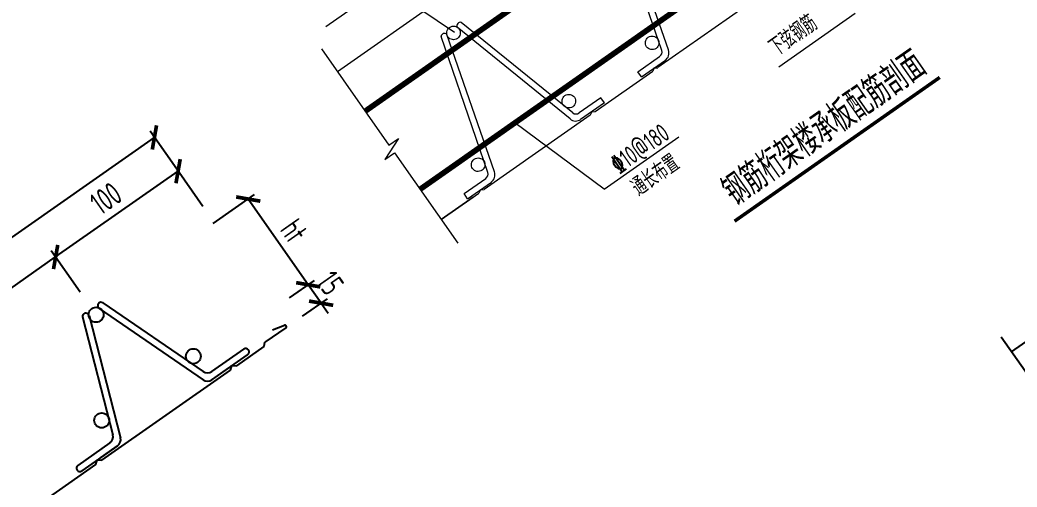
# Model space of a CAD drawing. Header units: millimetres. Extents: x 1089227 to 13101469, y 618865 to 10240562.
# Drawn here: x 2901271 to 2917541, y 4914161 to 4921778 of the extents above; entities that cross this region are included whole.
import ezdxf

# ---------------------------------------------------------------- set-up
doc = ezdxf.new("R2010")
doc.units = ezdxf.units.MM
doc.header["$LTSCALE"] = 1000
doc.header["$PDMODE"] = 3
doc.header["$PDSIZE"] = 200
doc.linetypes.add('242527283031F$0$DASHED2', pattern=[0.375, 0.25, -0.125])
doc.layers.get('0').update_dxf_attribs({"linetype": 'CONTINUOUS'})
doc.layers.get('Defpoints').update_dxf_attribs({"linetype": 'CONTINUOUS'})
for name, color, linetype in [('242527283031F$0$0b-标字', 7, 'CONTINUOUS'), ('DIM', 3, 'CONTINUOUS'), ('排板编号', 2, 'CONTINUOUS'), ('文字', 7, 'CONTINUOUS'), ('钢筋桁架', 53, 'CONTINUOUS')]:
    doc.layers.add(name, color=color, linetype=linetype)
doc.layers.add('242527283031F$0$0b-楼承板', color=36, linetype='CONTINUOUS', lineweight=13)
doc.layers.add('楼承板', color=7, linetype='CONTINUOUS', lineweight=13)
doc.styles.add('S-TEXT', font='tssdeng.shx', dxfattribs={"width": 0.7, "bigfont": 'tssdchn.shx'})
doc.styles.add('TSSD', font='tssdeng.shx', dxfattribs={"bigfont": 'hztxt.shx'})
doc.dimstyles.new('S-150', dxfattribs={"dimscale": 100, "dimtxt": 3.75, "dimasz": 2, "dimexe": 1.25, "dimexo": 3, "dimgap": 1.25, "dimtad": 1, "dimdec": 0, "dimzin": 0, "dimdsep": 46, "dimtxsty": 'S-TEXT', "dimblk1": 'ARCHTICK', "dimblk2": 'ARCHTICK', "dimsah": 1, "dimcen": 0.09, "dimclrt": 7, "dimadec": 0, "dimazin": 0, "dimtfac": 1, "dimtdec": 0, "dimtix": 1, "dimtmove": 2, "dimatfit": 0, "dimfxl": 0, "dimtolj": 1, "dimtzin": 0, "dimarcsym": 0})

# ---------------------------------------------------------------- blocks, each defined once
blk = doc.blocks.new('支座钢筋')
at = {"layer": 'DIM'}
blk.add_line((1838325.114, 11748.471), (1838325.114, 6241.53), dxfattribs=at)
at = {"layer": '钢筋桁架'}
blk.add_line((1838321.564, 11303.068), (1839571.069, 11303.068), dxfattribs=at)
blk = doc.blocks.new('_ArchTick')
at = {"color": 0, "linetype": 'ByBlock', "const_width": 0.3}
blk.add_lwpolyline([(-0.707, -0.707), (0.707, 0.707)], dxfattribs=at)
blk = doc.blocks.new('*D2441')
at = {"layer": 'Defpoints', "color": 0, "transparency": 16777216}
for p in [(2903465, 4919862), (2904511, 4918369), (2893001, 4910308)]:
    blk.add_point(p, dxfattribs=at)
at = {"layer": 'DIM', "color": 0, "lineweight": -2, "transparency": 16777216}
for p, q in [((2903867, 4919289), (2903394, 4919964)), ((2891956, 4911801), (2903465, 4919862)), ((2892357, 4911228), (2891884, 4911904))]:
    blk.add_line(p, q, dxfattribs=at)
at = {"layer": 'DIM', "color": 0, "lineweight": -2, "transparency": 16777216, "xscale": 200, "yscale": 200, "zscale": 200}
for p, rotation in [((2903465, 4919862), 35.00532206532505), ((2891956, 4911801), 215.0053220653251)]:
    blk.add_blockref('_ArchTick', p, dxfattribs=dict(at, rotation=rotation))
at = {"layer": 'DIM', "color": 7, "transparency": 16777216, "insert": (2897531, 4916088), "char_height": 375, "attachment_point": 5, "rotation": 35.0053, "style": 'S-TEXT'}
blk.add_mtext('\\A1;576', dxfattribs=at)
blk = doc.blocks.new('*D2442')
at = {"layer": 'Defpoints', "color": 0, "transparency": 16777216}
for p in [(2901853, 4917912), (2902513, 4916970), (2898756, 4914339)]:
    blk.add_point(p, dxfattribs=at)
at = {"layer": 'DIM', "color": 0, "lineweight": -2, "transparency": 16777216}
for p, q in [((2902255, 4917338), (2901781, 4918014)), ((2898096, 4915281), (2901853, 4917912)), ((2898498, 4914707), (2898025, 4915383))]:
    blk.add_line(p, q, dxfattribs=at)
at = {"layer": 'DIM', "color": 0, "lineweight": -2, "transparency": 16777216, "xscale": 200, "yscale": 200, "zscale": 200}
for p, rotation in [((2901853, 4917912), 35.00532205029942), ((2898096, 4915281), 215.0053220502994)]:
    blk.add_blockref('_ArchTick', p, dxfattribs=dict(at, rotation=rotation))
at = {"layer": 'DIM', "color": 7, "transparency": 16777216, "insert": (2899795, 4916852), "char_height": 375, "attachment_point": 5, "rotation": 35.0053, "style": 'S-TEXT'}
blk.add_mtext('\\A1;188', dxfattribs=at)
blk = doc.blocks.new('*D2445')
at = {"layer": 'Defpoints', "color": 0, "transparency": 16777216}
for p in [(2904996, 4918857), (2903406, 4917744), (2905424, 4917073)]:
    blk.add_point(p, dxfattribs=at)
at = {"layer": 'DIM', "color": 0, "lineweight": -2, "transparency": 16777216}
for p, q in [((2904422, 4918456), (2905098, 4918929)), ((2905975, 4917459), (2904996, 4918857)), ((2905670, 4917245), (2906078, 4917530))]:
    blk.add_line(p, q, dxfattribs=at)
at = {"layer": 'DIM', "color": 0, "lineweight": -2, "transparency": 16777216, "xscale": 200, "yscale": 200, "zscale": 200}
for p, rotation in [((2904996, 4918857), 125.0053220874586), ((2905975, 4917459), 305.0053220874586)]:
    blk.add_blockref('_ArchTick', p, dxfattribs=dict(at, rotation=rotation))
at = {"layer": 'DIM', "color": 7, "transparency": 16777216, "insert": (2905741, 4918337), "char_height": 375, "attachment_point": 5, "rotation": 305.0053, "style": 'S-TEXT'}
blk.add_mtext('\\A1;ht', dxfattribs=at)
blk = doc.blocks.new('*D2446')
at = {"layer": 'Defpoints', "color": 0, "transparency": 16777216}
for p in [(2903851, 4919311), (2904511, 4918369), (2902513, 4916970)]:
    blk.add_point(p, dxfattribs=at)
at = {"layer": 'DIM', "color": 0, "lineweight": -2, "transparency": 16777216}
for p, q in [((2901853, 4917912), (2903851, 4919311)), ((2904253, 4918738), (2903780, 4919413)), ((2902255, 4917338), (2901781, 4918014))]:
    blk.add_line(p, q, dxfattribs=at)
at = {"layer": 'DIM', "color": 0, "lineweight": -2, "transparency": 16777216, "xscale": 200, "yscale": 200, "zscale": 200}
for p, rotation in [((2903851, 4919311), 35.00532205029942), ((2901853, 4917912), 215.0053220502994)]:
    blk.add_blockref('_ArchTick', p, dxfattribs=dict(at, rotation=rotation))
at = {"layer": 'DIM', "color": 7, "transparency": 16777216, "insert": (2902673, 4918867), "char_height": 375, "attachment_point": 5, "rotation": 35.0053, "style": 'S-TEXT'}
blk.add_mtext('\\A1;100', dxfattribs=at)
blk = doc.blocks.new('*D2447')
at = {"layer": 'Defpoints', "color": 0, "transparency": 16777216}
for p in [(2905975, 4917459), (2905424, 4917073), (2905634, 4916773)]:
    blk.add_point(p, dxfattribs=at)
at = {"layer": 'DIM', "color": 0, "lineweight": -2, "transparency": 16777216}
for p, q in [((2905670, 4917245), (2906078, 4917530)), ((2905975, 4917459), (2905861, 4917622)), ((2906185, 4917159), (2905975, 4917459)), ((2905880, 4916945), (2906288, 4917231)), ((2906185, 4917159), (2906300, 4916995))]:
    blk.add_line(p, q, dxfattribs=at)
at = {"layer": 'DIM', "color": 0, "lineweight": -2, "transparency": 16777216, "xscale": 200, "yscale": 200, "zscale": 200}
for p, rotation in [((2905975, 4917459), 305.0053220652915), ((2906185, 4917159), 125.0053220652915)]:
    blk.add_blockref('_ArchTick', p, dxfattribs=dict(at, rotation=rotation))
at = {"layer": 'DIM', "color": 7, "transparency": 16777216, "insert": (2906336, 4917488), "char_height": 375, "attachment_point": 5, "rotation": 305.0053, "style": 'S-TEXT'}
blk.add_mtext('\\A1;15', dxfattribs=at)

msp = doc.modelspace()

# ---------------------------------------------------------------- linework, layer by layer
at = {"layer": '242527283031F$0$0b-楼承板', "color": 0, "linetype": '242527283031F$0$DASHED2', "ltscale": 0.05, "const_width": 92.16}
for points in [[(2915591.657, 4926374.127), (2906905.145, 4920290.564)], [(2916486.587, 4925099.629), (2907798.505, 4919014.966)]]:
    msp.add_lwpolyline(points, dxfattribs=at)
at = {"layer": 'DIM', "ltscale": 1000, "const_width": 56.7}
msp.add_lwpolyline([(2916279.128, 4920840.592), (2912931.248, 4918495.917)], dxfattribs=at)
at = {"layer": '排板编号', "color": 7}
for p, q in [((2902621.181, 4917166.919), (2904261.37, 4916042.233)), ((2902561.8, 4917074.527), (2904262.031, 4915908.67)), ((2902290.36, 4916935.23), (2902786.599, 4915009.383)), ((2902397.485, 4916959.45), (2902911.89, 4914963.104)), ((2905608.569, 4916759.44), (2905268.869, 4916521.533)), ((2905389.38, 4916725.066), (2905585.658, 4916802.131)), ((2905256.893, 4916453.579), (2905268.869, 4916521.533)), ((2904400.324, 4916042.92), (2904923.192, 4916409.108)), ((2904807.291, 4916138.702), (2905256.893, 4916453.579)), ((2904400.985, 4915909.357), (2904986.168, 4916319.188)), ((2902609.233, 4914599.301), (2904707.379, 4916068.729)), ((2904400.985, 4915909.357), (2904681.437, 4916105.771)), ((2904707.379, 4916068.729), (2904729.346, 4916143.68)), ((2904707.379, 4916068.729), (2904729.346, 4916143.68)), ((2904729.346, 4916143.68), (2904807.291, 4916138.702)), ((2904729.346, 4916143.68), (2904807.291, 4916138.702)), ((2902738.453, 4914879.035), (2902215.585, 4914512.846)), ((2902863.743, 4914832.756), (2902278.56, 4914422.926)), ((2902583.291, 4914636.343), (2902863.743, 4914832.756)), ((2902509.321, 4914529.328), (2902531.288, 4914604.279)), ((2902509.321, 4914529.328), (2902531.288, 4914604.279)), ((2902531.288, 4914604.279), (2902609.233, 4914599.301)), ((2902531.288, 4914604.279), (2902609.233, 4914599.301)), ((2901050.611, 4913507.726), (2902509.321, 4914529.328))]:
    msp.add_line(p, q, dxfattribs=at)
for centre in [(2902512.8, 4916969.644), (2904099.806, 4916294.095), (2902605.14, 4915247.312)]:
    msp.add_circle(centre, 121.978, dxfattribs=at)
for centre, radius, start, end in [((2902594.467, 4917118.969), 54.89, 55.1225135, 233.6784227), ((2902344.554, 4916943.943), 54.89, 16.3322215, 194.8881306), ((2905594.574, 4916779.423), 24.396, 305.0053221, 111.4364823), ((2904954.68, 4916364.148), 54.89, 305.0053221, 125.0053221), ((2904330.352, 4916142.832), 121.978, 235.5613606, 305.0053221), ((2904331.012, 4916009.269), 121.978, 235.5613606, 305.0053221), ((2902668.48, 4914978.946), 121.978, 305.0053221, 14.4492835), ((2902793.771, 4914932.668), 121.978, 305.0053221, 14.4492835), ((2902247.073, 4914467.886), 54.89, 125.0053221, 305.0053221)]:
    msp.add_arc(centre, radius, start, end, dxfattribs=at)
at = {"layer": '楼承板'}
for p, q in [((2906452.013, 4920937.576), (2915140.095, 4927022.239)), ((2911850.741, 4921288.415), (2911075.579, 4923528.877)), ((2911746.105, 4921280.439), (2910979.92, 4923495.316)), ((2906264.234, 4921670.902), (2907232.341, 4922348.912)), ((2907232.341, 4922348.912), (2908363.972, 4921579.022)), ((2913414.274, 4922213.122), (2911681.548, 4920999.615)), ((2913651.023, 4921011.669), (2914900.973, 4921887.066)), ((2910289.685, 4920260.442), (2908470.158, 4921737.615)), ((2910246.421, 4920164.836), (2908405.918, 4921659.191)), ((2908907.75, 4919292.61), (2908141.566, 4921507.486)), ((2909012.386, 4919300.585), (2908237.225, 4921541.048)), ((2906192.413, 4921308.25), (2907292.511, 4919737.458)), ((2911355.215, 4920932.962), (2911708.861, 4921180.838)), ((2911413.37, 4920849.925), (2911802.118, 4921122.184)), ((2910659.057, 4920283.518), (2911598.151, 4920941.208)), ((2911413.37, 4920849.925), (2911355.215, 4920932.962)), ((2911621.804, 4920995.902), (2911598.151, 4920941.208)), ((2911621.804, 4920995.902), (2911681.289, 4920999.433)), ((2910749.853, 4920508.999), (2910396.018, 4920261.394)), ((2910808.008, 4920425.962), (2910419.259, 4920153.704)), ((2910808.008, 4920425.962), (2910749.853, 4920508.999)), ((2910599.573, 4920279.986), (2910575.92, 4920225.293)), ((2910599.573, 4920279.986), (2910659.057, 4920283.518)), ((2910575.92, 4920225.293), (2908843.194, 4919011.785)), ((2910805.257, 4919018.648), (2909347.159, 4920099.559)), ((2907447.521, 4919846.018), (2907223.171, 4919501.245)), ((2907292.511, 4919737.458), (2907447.521, 4919846.018)), ((2910805.257, 4919018.648), (2912020.974, 4919870.07)), ((2907223.171, 4919501.245), (2907382.221, 4919612.635)), ((2907382.221, 4919612.635), (2908415.028, 4918137.924)), ((2908516.861, 4918945.132), (2908870.507, 4919193.008)), ((2908575.016, 4918862.095), (2908963.764, 4919134.354)), ((2908783.45, 4919008.072), (2908759.797, 4918953.378)), ((2908783.45, 4919008.072), (2908842.935, 4919011.603)), ((2908145.32, 4918523.032), (2908759.797, 4918953.378)), ((2908145.32, 4918523.032), (2908665.294, 4918887.194)), ((2908665.294, 4918887.194), (2908145.32, 4918523.032)), ((2908575.016, 4918862.095), (2908516.861, 4918945.132))]:
    msp.add_line(p, q, dxfattribs=at)
for centre, major_axis, ratio, start_param, end_param in [((2908456.515, 4921683.267), (9.725, 55.183), 1, 6.211668466, 8.472564797), ((2908197.303, 4921501.729), (-55.183, 9.725), 1, 4.093805818, 6.354702148), ((2908345.438, 4921566.042), (-90.845, -63.069), 0.999999999, 3.145694459, 9.428879766), ((2911585.953, 4921405.223), (-90.845, -63.069), 0.999999999, 3.145694459, 9.428879766), ((2911651.851, 4921258.919), (16.779, 95.212), 1, 3.946696806, 5.111301868), ((2911718.69, 4921236.813), (-139.623, 24.606), 1, 2.338005386, 3.68856247), ((2910227.166, 4920453.603), (-90.845, -63.069), 0.999999999, 3.145694459, 9.428879766), ((2910342.129, 4920341.661), (-95.212, 16.779), 1, 1.171883439, 2.336488502), ((2910340.055, 4920271.291), (-139.623, 24.606), 1, 1.02382651, 2.374383594), ((2908747.599, 4919417.393), (-90.845, -63.069), 0.999999999, 3.145694459, 9.428879766), ((2908813.497, 4919271.09), (16.779, 95.212), 1, 3.946696806, 5.111301868), ((2908880.336, 4919248.983), (-139.623, 24.606), 1, 2.338005386, 3.68856247)]:
    msp.add_ellipse(centre, major_axis=major_axis, ratio=ratio, start_param=start_param, end_param=end_param, dxfattribs=at)

# ---------------------------------------------------------------- block references
at = {"xscale": 0.6666666666666665, "yscale": 0.6666666666666665, "zscale": 0.6666666666666665, "rotation": 35.00532206532387}
msp.add_blockref('支座钢筋', (1917929.662, 4207154.878), dxfattribs=at)

# ---------------------------------------------------------------- texts
at = {"layer": '242527283031F$0$0b-标字', "style": 'TSSD', "width": 0.7}
msp.add_text('钢筋桁架楼承板配筋剖面', height=500, rotation=35.0053221, dxfattribs=at).set_placement((2912955.536, 4918711.73))
at = {"layer": '文字', "style": 'TSSD', "width": 0.7}
for s, p in [('下弦钢筋', (2913626.453, 4921167.163)), ('%%13210@180', (2911043.172, 4919259.332)), ('通长布置', (2911376.705, 4918886.967))]:
    msp.add_text(s, height=300, rotation=35.0053221, dxfattribs=at).set_placement(p)

# ---------------------------------------------------------------- dimensions: what is measured, and where the dimension line sits
at = {"layer": 'DIM'}
for p1, p2, distance, text, picture, middle in [((2893001.205, 4910308.237), (2904511.034, 4918369.099), 1822.746, '576', '*D2441', (2897531.231, 4916087.645)), ((2905633.981, 4916772.881), (2905424.063, 4917072.617), -672.965, '15', '*D2447', (2906336.215, 4917488.063))]:
    dim = msp.add_aligned_dim(p1=p1, p2=p2, distance=distance, text=text, dimstyle='S-150', dxfattribs=at)
    dim.commit()
    dim.dimension.update_dxf_attribs({"geometry": picture, "text_midpoint": middle})
for base, p1, p2, angle, text, picture, middle in [((2903851.319, 4919311.084), (2902512.8, 4916969.644), (2904511.034, 4918369.099), 35.0053221, '100', '*D2446', (2902672.935, 4918867.325)), ((2904995.669, 4918857.428), (2905424.063, 4917072.617), (2903406.056, 4917744.149), 125.0053221, 'ht', '*D2445', (2905741.447, 4918337.313)), ((2901853.085, 4917911.629), (2898756.12, 4914338.668), (2902512.8, 4916969.644), 35.0053221, '188', '*D2442', (2899795.478, 4916852.109))]:
    dim = msp.add_linear_dim(base=base, p1=p1, p2=p2, angle=angle, text=text, dimstyle='S-150', dxfattribs=at)
    dim.commit()
    dim.dimension.update_dxf_attribs({"geometry": picture, "text_midpoint": middle})

doc.saveas('drawing.dxf')
